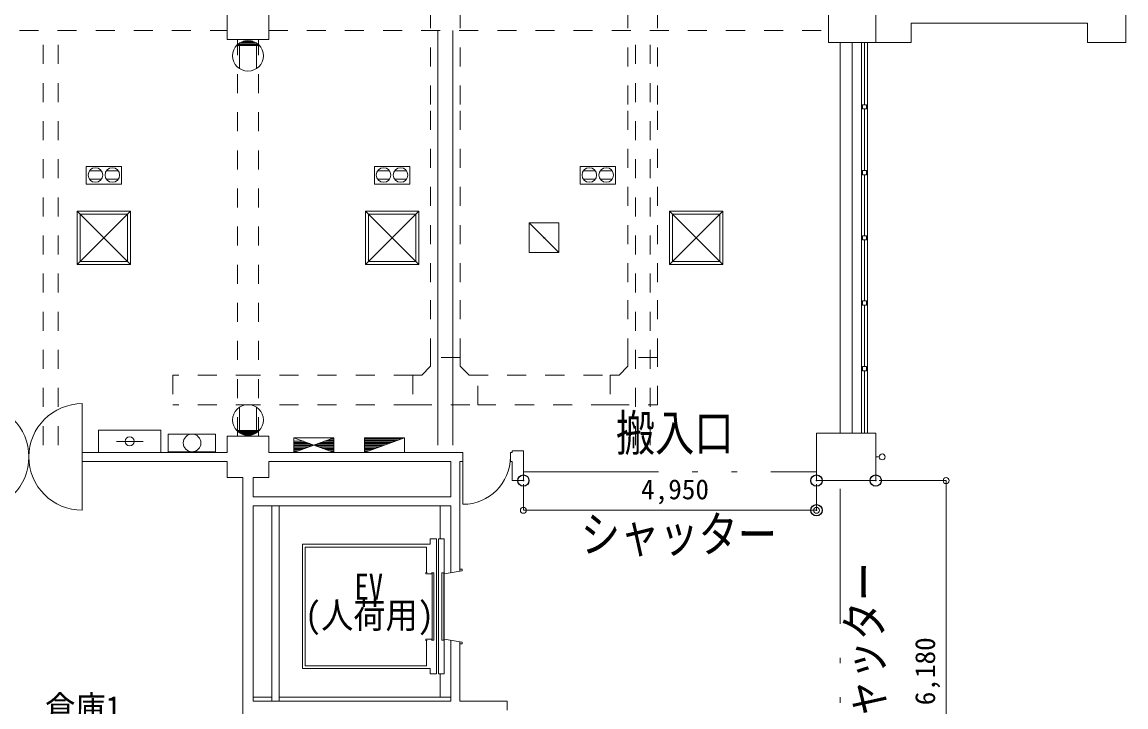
# Model space of a CAD drawing. Units: millimetres, scale not verified. Extents: x -20008 to 44171, y -23185 to 24570.
# Drawn here: x 12165 to 30805, y -9959 to 1605 of the extents above; entities that cross this region are included whole.
import ezdxf
from ezdxf.enums import TextEntityAlignment as Align

# ---------------------------------------------------------------- set-up
doc = ezdxf.new("R2010")
doc.units = ezdxf.units.MM
doc.header["$LTSCALE"] = 380
doc.header["$PDMODE"] = 32
doc.header["$PDSIZE"] = 190
doc.linetypes.add('DASHED_DOUBLE_DOTTED', pattern=[11, 6, -1.5, 0.25, -1.5, 0.25, -1.5])
doc.linetypes.add('USER1', pattern=[1.693333, 0.846667, -0.846667])
for name, color, linetype, lineweight in [('0-0_C-8', 253, 'Continuous', 18), ('0-1_C-7', 253, 'Continuous', 18), ('0-2_6-3', 1, 'Continuous', 18), ('0-F_1-8', 8, 'Continuous', 18), ('1-0_1-6', 8, 'Continuous', 18), ('1-1_1-5', 8, 'Continuous', 18), ('1-2_1-4', 8, 'Continuous', 18), ('1-7_0-B', 8, 'Continuous', 18), ('1-8_0-A', 8, 'Continuous', 18), ('1-B_0-2', 8, 'Continuous', 18), ('1-E_0', 1, 'Continuous', 18), ('2-0_6-8', 253, 'Continuous', 18), ('2-B_9-5', 4, 'USER1', 18), ('2-F_0-E', 8, 'USER1', 18), ('3-0_KUTAI', 1, 'Continuous', 18)]:
    doc.layers.add(name, color=color, linetype=linetype, lineweight=lineweight)
for name, color, linetype in [('0-4_3-4', 3, 'Continuous'), ('1-F_Defpoints', 5, 'Continuous'), ('2-9_0-7', 8, 'Continuous')]:
    doc.layers.add(name, color=color, linetype=linetype)
doc.styles.add('ＭＳ ゴシック', font='')
doc.styles.get('ＭＳ ゴシック').set_extended_font_data('MS Gothic')

# ---------------------------------------------------------------- blocks, each defined once
blk = doc.blocks.new('_Origin')
at = {"layer": '1-E_0'}
blk.add_line((0, 0), (-380, 0), dxfattribs=at)
blk.add_circle((0, 0), 190, dxfattribs=at)

msp = doc.modelspace()

# ---------------------------------------------------------------- linework, layer by layer
at = {"layer": '0-0_C-8'}
for p in [(14630.6, -5351.1), (15430.6, -5651.1)]:
    msp.add_line(p, (15430.6, -5351.1), dxfattribs=at)
msp.add_lwpolyline([(14630.6, -5351.1), (14630.6, -5651.1), (15430.6, -5651.1), (15430.6, -5351.1)], dxfattribs=at)
msp.add_circle((15036, -5501.1), 148.9, dxfattribs=at)
at = {"layer": '0-1_C-7'}
for p, q in [((13996.4, -2487.3), (13096.4, -1587.3)), ((18863.4, -2487.3), (17963.4, -1587.3)), ((23996.4, -2487.3), (23096.4, -1587.3)), ((21230.4, -2287.3), (20730.4, -1787.3)), ((20997.5, -2037.3), (20965.5, -2037.3))]:
    msp.add_line(p, q, dxfattribs=at)
at = {"layer": '0-1_C-7', "color": 4}
msp.add_line((13757.7, -5474.8), (14207.7, -5474.8), dxfattribs=at)
at = {"layer": '0-1_C-7'}
for points in [[(13996.4, -2487.3), (13996.4, -1587.3), (13096.4, -1587.3), (13096.4, -2487.3)], [(13996.4, -1587.3), (13096.4, -2487.3), (13996.4, -2487.3)], [(18863.4, -2487.3), (18863.4, -1587.3), (17963.4, -1587.3), (17963.4, -2487.3)], [(18863.4, -1587.3), (17963.4, -2487.3), (18863.4, -2487.3)], [(23996.4, -2487.3), (23996.4, -1587.3), (23096.4, -1587.3), (23096.4, -2487.3)], [(23996.4, -1587.3), (23096.4, -2487.3), (23996.4, -2487.3)]]:
    msp.add_lwpolyline(points, dxfattribs=at)
for points in [[(13946.4, -2437.3), (13946.4, -1637.3), (13146.4, -1637.3), (13146.4, -2437.3)], [(18813.4, -2437.3), (18813.4, -1637.3), (18013.4, -1637.3), (18013.4, -2437.3)], [(23946.4, -2437.3), (23946.4, -1637.3), (23146.4, -1637.3), (23146.4, -2437.3)], [(21230.4, -2287.3), (21230.4, -1787.3), (20730.4, -1787.3), (20730.4, -2287.3)]]:
    msp.add_lwpolyline(points, close=True, dxfattribs=at)
at = {"layer": '0-1_C-7', "color": 4}
msp.add_circle((13982.7, -5474.8), 75, dxfattribs=at)
at = {"layer": '0-2_6-3'}
for p, q in [((16174.8, 1209.6), (15794.1, 1209.6)), ((15802.2, 1221.7), (16158.6, 1221.7)), ((15814.4, 1233.9), (16146.5, 1233.9)), ((15834.6, 1209.6), (15834.6, 820.8)), ((15838.7, 1254.1), (16122.2, 1254.1)), ((15863, 1266.3), (16097.9, 1266.3)), ((16061.4, 1282.5), (15899.4, 1282.5)), ((16126.2, 1209.6), (16126.2, 820.8)), ((15834.6, -5288.4), (15834.6, -4899.6)), ((16126.2, -5288.4), (16126.2, -4899.6)), ((16174.8, -5288.4), (15794.1, -5288.4)), ((15802.2, -5300.5), (16158.6, -5300.5)), ((15814.4, -5312.7), (16146.5, -5312.7)), ((15838.7, -5332.9), (16122.2, -5332.9)), ((15863, -5345.1), (16097.9, -5345.1)), ((16061.4, -5361.3), (15899.4, -5361.3))]:
    msp.add_line(p, q, dxfattribs=at)
at = {"layer": '0-2_6-3', "color": 4}
for p, q in [((16754, -5412.3), (16754, -5662.3)), ((17429, -5412.3), (16754, -5412.3)), ((16754, -5412.3), (17429, -5412.3)), ((16754, -5472.3), (16916, -5472.3)), ((16754, -5492.3), (16970, -5492.3)), ((16754, -5512.3), (17024, -5512.3)), ((16754, -5532.3), (17078, -5532.3)), ((16754, -5552.3), (17051, -5552.3)), ((16754, -5572.3), (16997, -5572.3)), ((17429, -5532.3), (17105, -5532.3)), ((17429, -5552.3), (17132, -5552.3)), ((17429, -5512.3), (17159, -5512.3)), ((17429, -5572.3), (17186, -5572.3)), ((17429, -5492.3), (17213, -5492.3)), ((17429, -5472.3), (17267, -5472.3)), ((17429, -5452.3), (17321, -5452.3)), ((17429, -5432.3), (17375, -5432.3)), ((17429, -5412.3), (17429, -5662.3)), ((17947.1, -5412.3), (17947.1, -5662.3)), ((18622.1, -5412.3), (17947.1, -5412.3)), ((18622.1, -5412.3), (17947.1, -5662.3)), ((17947.1, -5432.3), (18568.1, -5432.3)), ((17947.1, -5452.3), (18514.1, -5452.3)), ((17947.1, -5472.3), (18460.1, -5472.3)), ((17947.1, -5492.3), (18406.1, -5492.3)), ((17947.1, -5512.3), (18352.1, -5512.3)), ((17947.1, -5532.3), (18298.1, -5532.3)), ((17947.1, -5552.3), (18244.1, -5552.3)), ((17947.1, -5572.3), (18190.1, -5572.3)), ((16754, -5592.3), (16943, -5592.3)), ((16754, -5612.3), (16889, -5612.3)), ((16754, -5632.3), (16835, -5632.3)), ((16754, -5652.3), (16781, -5652.3)), ((17429, -5592.3), (17240, -5592.3)), ((17429, -5612.3), (17294, -5612.3)), ((17429, -5632.3), (17348, -5632.3)), ((17429, -5652.3), (17402, -5652.3)), ((17947.1, -5592.3), (18136.1, -5592.3)), ((17947.1, -5612.3), (18082.1, -5612.3)), ((17947.1, -5632.3), (18028.1, -5632.3)), ((17947.1, -5652.3), (17974.1, -5652.3))]:
    msp.add_line(p, q, dxfattribs=at)
for points in [[(13457.7, -5662.3), (14507.7, -5662.3), (14507.7, -5287.3), (13457.7, -5287.3)], [(16754, -5662.3), (17429, -5662.3), (17429, -5412.3)], [(17429, -5662.3), (16754, -5662.3), (16754, -5412.3)]]:
    msp.add_lwpolyline(points, close=True, dxfattribs=at)
msp.add_lwpolyline([(17947.1, -5662.3), (18622.1, -5662.3), (18622.1, -5412.3)], dxfattribs=at)
at = {"layer": '0-2_6-3'}
for centre in [(15980.4, 1035.4), (15980.4, -5114.2)]:
    msp.add_circle(centre, 259.2, dxfattribs=at)
at = {"layer": '0-F_1-8'}
for p, q in [((26340.4, -5337.3), (26340.4, 1262.7)), ((26440.4, -5337.3), (26440.4, 1262.7))]:
    msp.add_line(p, q, dxfattribs=at)
at = {"layer": '1-0_1-6'}
for p, q in [((26390.4, 207.7), (26390.4, 1262.7)), ((26355.4, 207.7), (26425.4, 207.7)), ((26355.4, 137.7), (26355.4, 207.7)), ((26425.4, 137.7), (26425.4, 207.7)), ((26355.4, 137.7), (26425.4, 137.7)), ((26390.4, -902.3), (26390.4, 137.7)), ((26355.4, -902.3), (26425.4, -902.3)), ((26355.4, -972.3), (26355.4, -902.3)), ((26425.4, -972.3), (26425.4, -902.3)), ((26355.4, -972.3), (26425.4, -972.3)), ((26390.4, -2002.3), (26390.4, -972.3)), ((26355.4, -2002.3), (26425.4, -2002.3)), ((26355.4, -2072.3), (26355.4, -2002.3)), ((26425.4, -2072.3), (26425.4, -2002.3)), ((26355.4, -2072.3), (26425.4, -2072.3)), ((26390.4, -3102.3), (26390.4, -2072.3)), ((26355.4, -3102.3), (26425.4, -3102.3)), ((26355.4, -3172.3), (26355.4, -3102.3)), ((26425.4, -3172.3), (26425.4, -3102.3)), ((26355.4, -3172.3), (26425.4, -3172.3)), ((26390.4, -4212.3), (26390.4, -3172.3)), ((26355.4, -4212.3), (26425.4, -4212.3)), ((26355.4, -4282.3), (26355.4, -4212.3)), ((26355.4, -4282.3), (26425.4, -4282.3)), ((26390.4, -4282.3), (26390.4, -5337.3)), ((26425.4, -4282.3), (26425.4, -4212.3))]:
    msp.add_line(p, q, dxfattribs=at)
at = {"layer": '1-1_1-5'}
msp.add_line((26180.4, -5337.3), (26180.4, 1262.7), dxfattribs=at)
at = {"layer": '1-2_1-4'}
for p, q in [((26580.4, 2062.7), (26580.4, 1262.7)), ((30805.4, 1262.7), (30805.4, 2062.7)), ((30155.4, 1587.7), (27180.4, 1587.7)), ((27180.4, 1262.7), (27180.4, 1587.7)), ((30155.4, 1262.7), (30155.4, 1587.7)), ((26580.4, 1262.7), (27180.4, 1262.7)), ((30805.4, 1262.7), (30155.4, 1262.7))]:
    msp.add_line(p, q, dxfattribs=at)
at = {"layer": '1-8_0-A'}
for p, q in [((13180.4, -5737.3), (13180.4, -4837.3)), ((13180.4, -5737.3), (13180.4, -6637.3)), ((19610.4, -5737.3), (19610.4, -6537.3)), ((26640.4, -5737.3), (26580.4, -5737.3)), ((16380.4, -9862.3), (16380.4, -6562.3)), ((16505.4, -9862.3), (16505.4, -6562.3)), ((19225.4, -6562.3), (19225.4, -7122.3)), ((19055.4, -7212.3), (16899.4, -7212.3)), ((18993.4, -7262.3), (16943.4, -7262.3)), ((16943.4, -9262.3), (16943.4, -7262.3)), ((18993.4, -7687.3), (18993.4, -7262.3)), ((19055.4, -7122.3), (19055.4, -7212.3)), ((19195.4, -9402.3), (19195.4, -7122.3)), ((19595.4, -7633.5), (19552.9, -7633.5)), ((19595.4, -7633.5), (19595.4, -7658.5)), ((18983.4, -7687.3), (18983.4, -7712.3)), ((19003.6, -7687.3), (18983.4, -7687.3)), ((18983.4, -7712.3), (19083.4, -7712.3)), ((19083.4, -7687.3), (19083.4, -7712.3)), ((19088.4, -7692.3), (19120.4, -7692.3)), ((19088.4, -7692.3), (19088.4, -8832.3)), ((19253.4, -7692.3), (19285.4, -7692.3)), ((19285.4, -7692.3), (19285.4, -8832.3)), ((19290.4, -7712.3), (19595.4, -7658.5)), ((19290.4, -7663.1), (19290.4, -7712.3)), ((18983.4, -8837.3), (18983.4, -8812.3)), ((18983.4, -8812.3), (19083.4, -8812.3)), ((19003.6, -8837.3), (18983.4, -8837.3)), ((18993.4, -8837.3), (18993.4, -9262.3)), ((19083.4, -8837.3), (19083.4, -8812.3)), ((19290.4, -8865), (19290.4, -8812.3)), ((19290.4, -8812.3), (19595.4, -8866.1)), ((19595.4, -8891.1), (19552.9, -8891.1)), ((19595.4, -8891.1), (19595.4, -8866.1)), ((18993.4, -9262.3), (16943.4, -9262.3)), ((19055.4, -9402.3), (19055.4, -9312.3)), ((19165.4, -9402.3), (19055.4, -9402.3)), ((19225.4, -9792.3), (19225.4, -9402.3)), ((16070.4, -9792.3), (16380.4, -9792.3)), ((16505.4, -9792.3), (19405.4, -9792.3))]:
    msp.add_line(p, q, dxfattribs=at)
at = {"layer": '1-8_0-A', "color": 7, "linetype": 'DASHED_DOUBLE_DOTTED'}
msp.add_line((20630.4, -5987.3), (25580.4, -5987.3), dxfattribs=at)
at = {"layer": '1-8_0-A', "color": 253, "linetype": 'DASHED_DOUBLE_DOTTED'}
msp.add_line((25980.4, -12737.3), (25980.4, -6137.3), dxfattribs=at)
at = {"layer": '1-8_0-A'}
for points in [[(19055.4, -9312.3), (16899.4, -9312.3), (16899.4, -7212.3)], [(19165.4, -9402.3), (19165.4, -7122.3), (19055.4, -7122.3)], [(19195.4, -9402.3), (19295.4, -9402.3), (19295.4, -7122.3), (19195.4, -7122.3)], [(19120.4, -7692.3), (19120.4, -8832.3), (19088.4, -8832.3)], [(19253.4, -7692.3), (19253.4, -8832.3), (19285.4, -8832.3)]]:
    msp.add_lwpolyline(points, dxfattribs=at)
msp.add_circle((26690.4, -5737.3), 50, dxfattribs=at)
for centre, radius, start, end in [((11380.4, -5737.3), 900, 0, 90), ((13180.4, -5737.3), 900, 90, 180), ((11380.4, -5737.3), 900, 270, 0), ((13180.4, -5737.3), 900, 180, 270), ((19610.4, -5737.3), 800, 270, 0)]:
    msp.add_arc(centre, radius, start, end, dxfattribs=at)
at = {"layer": '1-B_0-2'}
for p, q in [((26580.4, 1262.7), (26580.4, 2062.7)), ((26580.4, -6137.3), (26580.4, -5337.3)), ((13180.4, -5812.3), (13180.4, -5662.3)), ((19610.4, -5812.3), (19610.4, -5662.3)), ((20410.4, -5812.3), (20410.4, -5662.3)), ((20440.4, -5662.3), (20410.4, -5662.3)), ((20440.4, -5662.3), (20440.4, -5637.3)), ((15630.4, -5812.3), (13180.4, -5812.3)), ((15630.4, -5812.3), (15630.4, -6087.3)), ((16330.4, -6087.3), (16330.4, -5812.3)), ((16330.4, -5812.3), (19405.4, -5812.3)), ((19405.4, -6412.3), (19405.4, -5812.3)), ((19555.4, -5812.3), (19610.4, -5812.3)), ((19555.4, -5812.3), (19555.4, -7665.6)), ((20440.4, -5812.3), (20410.4, -5812.3)), ((20440.4, -6137.3), (20440.4, -5812.3)), ((15630.4, -6087.3), (15890.4, -6087.3)), ((16070.4, -6087.3), (16330.4, -6087.3)), ((16070.4, -6412.3), (16070.4, -6087.3)), ((20440.4, -6137.3), (20630.4, -6137.3)), ((26580.4, -6137.3), (25580.4, -6137.3)), ((19405.4, -6412.3), (16070.4, -6412.3)), ((19405.4, -6562.3), (16070.4, -6562.3)), ((16070.4, -9862.3), (16070.4, -6562.3)), ((19405.4, -6562.3), (19405.4, -7692)), ((19405.4, -9862.3), (19405.4, -8832.6)), ((19555.4, -9862.3), (19555.4, -8859.1)), ((19405.4, -9862.3), (16070.4, -9862.3)), ((19555.4, -9862.3), (20355.4, -9862.3)), ((20355.4, -10012.3), (20355.4, -9862.3))]:
    msp.add_line(p, q, dxfattribs=at)
at = {"layer": '1-B_0-2', "color": 7}
for p, q in [((25980.4, -5337.3), (25980.4, 1262.7)), ((16330.4, -5387.3), (15630.4, -5387.3)), ((15630.4, -5387.3), (15630.4, -5662.3)), ((16330.4, -5662.3), (16330.4, -5387.3)), ((26580.4, -5337.3), (25580.4, -5337.3)), ((25580.4, -6137.3), (25580.4, -5337.3)), ((15630.4, -5662.3), (13180.4, -5662.3)), ((16330.4, -5662.3), (19610.4, -5662.3)), ((20440.4, -5637.3), (20630.4, -5637.3)), ((20630.4, -6137.3), (20630.4, -5637.3))]:
    msp.add_line(p, q, dxfattribs=at)
msp.add_lwpolyline([(25780.4, 2062.7), (25780.4, 1262.7), (26580.4, 1262.7)], dxfattribs=at)
msp.add_lwpolyline([(16330.4, 1312.7), (16330.4, 2012.7), (15630.4, 2012.7), (15630.4, 1312.7)], close=True, dxfattribs=at)
at = {"layer": '1-B_0-2'}
msp.add_lwpolyline([(15890.4, -6087.3), (15890.4, -12787.3), (15630.4, -12787.3)], dxfattribs=at)
at = {"layer": '1-E_0'}
for p, q in [((20630.4, -6197.3), (20630.4, -6638.2)), ((25580.4, -6197.3), (25580.4, -6638.2)), ((20730.4, -6638.2), (25480.4, -6638.2))]:
    msp.add_line(p, q, dxfattribs=at)
at = {"layer": '1-F_Defpoints'}
for p in [(20630.4, -6137.3), (25580.4, -6137.3), (26580.4, -6137.3), (25580.4, -6638.2)]:
    msp.add_point(p, dxfattribs=at)
at = {"layer": '2-0_6-8'}
for p, q in [((13505.2, -908.1), (13301.6, -908.1)), ((13791.7, -908.1), (13588.1, -908.1)), ((18372.2, -908.1), (18168.6, -908.1)), ((18658.7, -908.1), (18455.1, -908.1)), ((21845.8, -908.1), (21642.2, -908.1)), ((22132.3, -908.1), (21928.7, -908.1)), ((13505.2, -1046.5), (13301.6, -1046.5)), ((13791.7, -1046.5), (13588.1, -1046.5)), ((18372.2, -1046.5), (18168.6, -1046.5)), ((18658.7, -1046.5), (18455.1, -1046.5)), ((21845.8, -1046.5), (21642.2, -1046.5)), ((22132.3, -1046.5), (21928.7, -1046.5))]:
    msp.add_line(p, q, dxfattribs=at)
for points in [[(13248, -1132.8), (13248, -830.9), (13845.3, -830.9), (13845.3, -1132.8)], [(18115, -1132.8), (18115, -830.9), (18712.3, -830.9), (18712.3, -1132.8)], [(21588.6, -1132.8), (21588.6, -830.9), (22185.8, -830.9), (22185.8, -1132.8)]]:
    msp.add_lwpolyline(points, close=True, dxfattribs=at)
for centre in [(13403.3, -977.3), (13689.8, -977.3), (18270.3, -977.3), (18556.8, -977.3), (21743.9, -977.3), (22030.4, -977.3)]:
    msp.add_circle(centre, 123, dxfattribs=at)
at = {"layer": '2-B_9-5'}
for p, q in [((19063.8, 212.7), (19063.8, 3212.7)), ((19563.8, 212.7), (19563.8, 3212.7)), ((22397.1, 212.7), (22397.1, 3212.7)), ((22897.1, 212.7), (22897.1, 3212.7)), ((19063.8, -2787.3), (19063.8, 212.7)), ((19563.8, -2787.3), (19563.8, 212.7)), ((22397.1, -2787.3), (22397.1, 212.7)), ((22897.1, -2787.3), (22897.1, 212.7)), ((19063.8, -4057.3), (19063.8, -2787.3)), ((19563.8, -4057.3), (19563.8, -2787.3)), ((22397.1, -4057.3), (22397.1, -2787.3)), ((22897.1, -4057.3), (22897.1, -2787.3)), ((19563.8, -4057.3), (19063.8, -4057.3)), ((19063.8, -4057.3), (19063.8, -4207.3)), ((19563.8, -4207.3), (19563.8, -4057.3)), ((22397.1, -4207.3), (22397.1, -4057.3)), ((19063.8, -4207.3), (18913.8, -4357.3)), ((19713.8, -4357.3), (19563.8, -4207.3)), ((22397.1, -4207.3), (22247.1, -4357.3)), ((16097.1, -4357.3), (14710.4, -4357.3)), ((14710.4, -4357.3), (14710.4, -4857.3)), ((18763.8, -4357.3), (16097.1, -4357.3)), ((18763.8, -4357.3), (18913.8, -4357.3)), ((18763.8, -4357.3), (18763.8, -4857.3)), ((19713.8, -4357.3), (22097.1, -4357.3)), ((19713.8, -4357.3), (19863.8, -4357.3)), ((19863.8, -4857.3), (19863.8, -4357.3)), ((22097.1, -4357.3), (22097.1, -4857.3)), ((22097.1, -4357.3), (22247.1, -4357.3)), ((16097.1, -4857.3), (14710.4, -4857.3)), ((18763.8, -4857.3), (16097.1, -4857.3)), ((22097.1, -4857.3), (19863.8, -4857.3))]:
    msp.add_line(p, q, dxfattribs=at)
for points in [[(22097.1, -4857.3), (22897.1, -4857.3), (22897.1, -4057.3), (22397.1, -4057.3)], [(18763.8, -4357.3), (18763.8, -4857.3), (19863.8, -4857.3)]]:
    msp.add_lwpolyline(points, dxfattribs=at)
at = {"layer": '2-F_0-E'}
for p, q in [((6330.4, 1462.7), (15630.4, 1462.7)), ((12522.1, -5537.3), (12522.1, 1462.7)), ((12772.1, -5537.3), (12772.1, 1462.7)), ((15805.4, -5387.3), (15805.4, 1312.7)), ((16155.4, -5387.3), (16155.4, 1312.7)), ((16330.4, 1462.7), (25780.4, 1462.7)), ((22522.1, -5537.3), (22522.1, 1462.7)), ((22772.1, -5537.3), (22772.1, 1462.7))]:
    msp.add_line(p, q, dxfattribs=at)
at = {"layer": '2-F_0-E', "linetype": 'Continuous'}
for p, q in [((19188.8, -5537.3), (19188.8, 1462.7)), ((19438.8, -5537.3), (19438.8, 1462.7))]:
    msp.add_line(p, q, dxfattribs=at)
at = {"layer": '3-0_KUTAI'}
for p, q in [((26640.4, -6137.3), (27768.4, -6137.3)), ((27768.4, -6237.3), (27768.4, -12637.3))]:
    msp.add_line(p, q, dxfattribs=at)

# ---------------------------------------------------------------- block references
at = {"layer": '1-E_0', "xscale": 0.2631579, "yscale": 0.2631579, "rotation": 180}
msp.add_blockref('_Origin', (20630.4, -6638.2), dxfattribs=at)
at = {"layer": '1-E_0', "xscale": 0.2631579, "yscale": 0.2631579}
msp.add_blockref('_Origin', (25580.4, -6638.2), dxfattribs=at)
at = {"layer": '3-0_KUTAI', "xscale": 0.2631579, "yscale": 0.2631579, "rotation": 90}
msp.add_blockref('_Origin', (27768.4, -6137.3), dxfattribs=at)

# ---------------------------------------------------------------- texts
at = {"layer": '0-4_3-4', "style": 'ＭＳ ゴシック', "width": 0.8}
for s, p in [('搬入口', (22191.8, -5817.4)), ('シャッター', (21600.7, -7528.6))]:
    msp.add_text(s, height=607.3, dxfattribs=at).set_placement(p, align=Align.BOTTOM_LEFT)
msp.add_text('シャッター', height=607.3, rotation=90, dxfattribs=at).set_placement((26876.1, -10824.2), align=Align.BOTTOM_LEFT)
at = {"layer": '1-7_0-B', "style": 'ＭＳ ゴシック', "width": 0.85}
msp.add_text('倉庫1', height=443, dxfattribs=at).set_placement((12552.8, -10349.2), align=Align.BOTTOM_LEFT)
at = {"layer": '1-E_0', "color": 3, "style": 'ＭＳ ゴシック'}
msp.add_text('4,950', height=337.1, dxfattribs=at).set_placement((22617.9, -6553.7), align=Align.BOTTOM_LEFT)
at = {"layer": '2-9_0-7', "style": 'ＭＳ ゴシック'}
for s, height, width, p in [('EV', 443, 0.8, (17778.7, -8282.7)), ('(人荷用)', 443.2, 0.9, (16943.4, -8763.8))]:
    msp.add_text(s, height=height, dxfattribs=dict(at, width=width)).set_placement(p, align=Align.BOTTOM_LEFT)
at = {"layer": '3-0_KUTAI', "color": 3, "style": 'ＭＳ ゴシック'}
msp.add_text('6,180', height=337.1, rotation=90, dxfattribs=at).set_placement((27683.9, -9930.2), align=Align.BOTTOM_LEFT)

doc.saveas('drawing.dxf')
